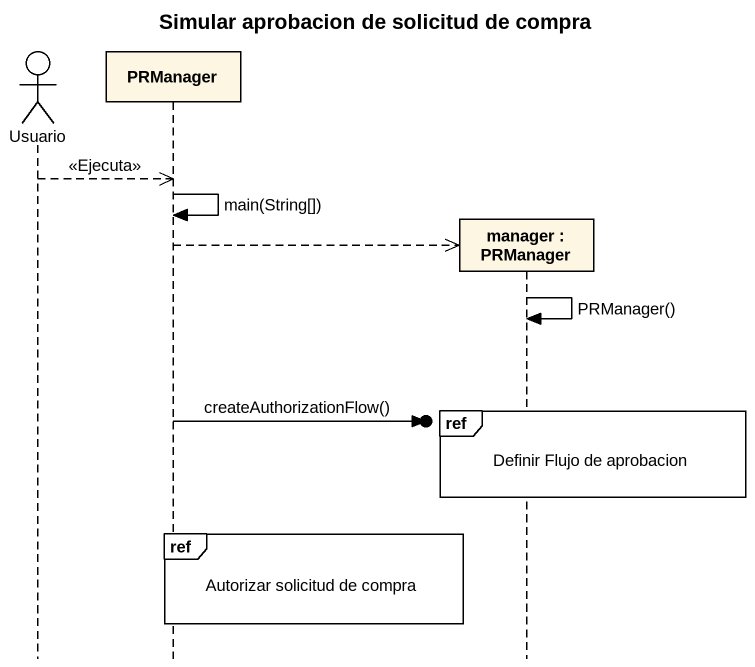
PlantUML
@startuml
title Simular aprobacion de solicitud de compra
hide footbox
actor Usuario
participant PRManager
participant "manager : PRManager" as manager

Usuario -->> PRManager : <<Ejecuta>>
PRManager -> PRManager : main(String[])
PRManager -->> manager **
manager -> manager : PRManager()
ref over manager : Definir Flujo de aprobacion
PRManager ->o] : createAuthorizationFlow()
ref over PRManager : Autorizar solicitud de compra
@enduml
